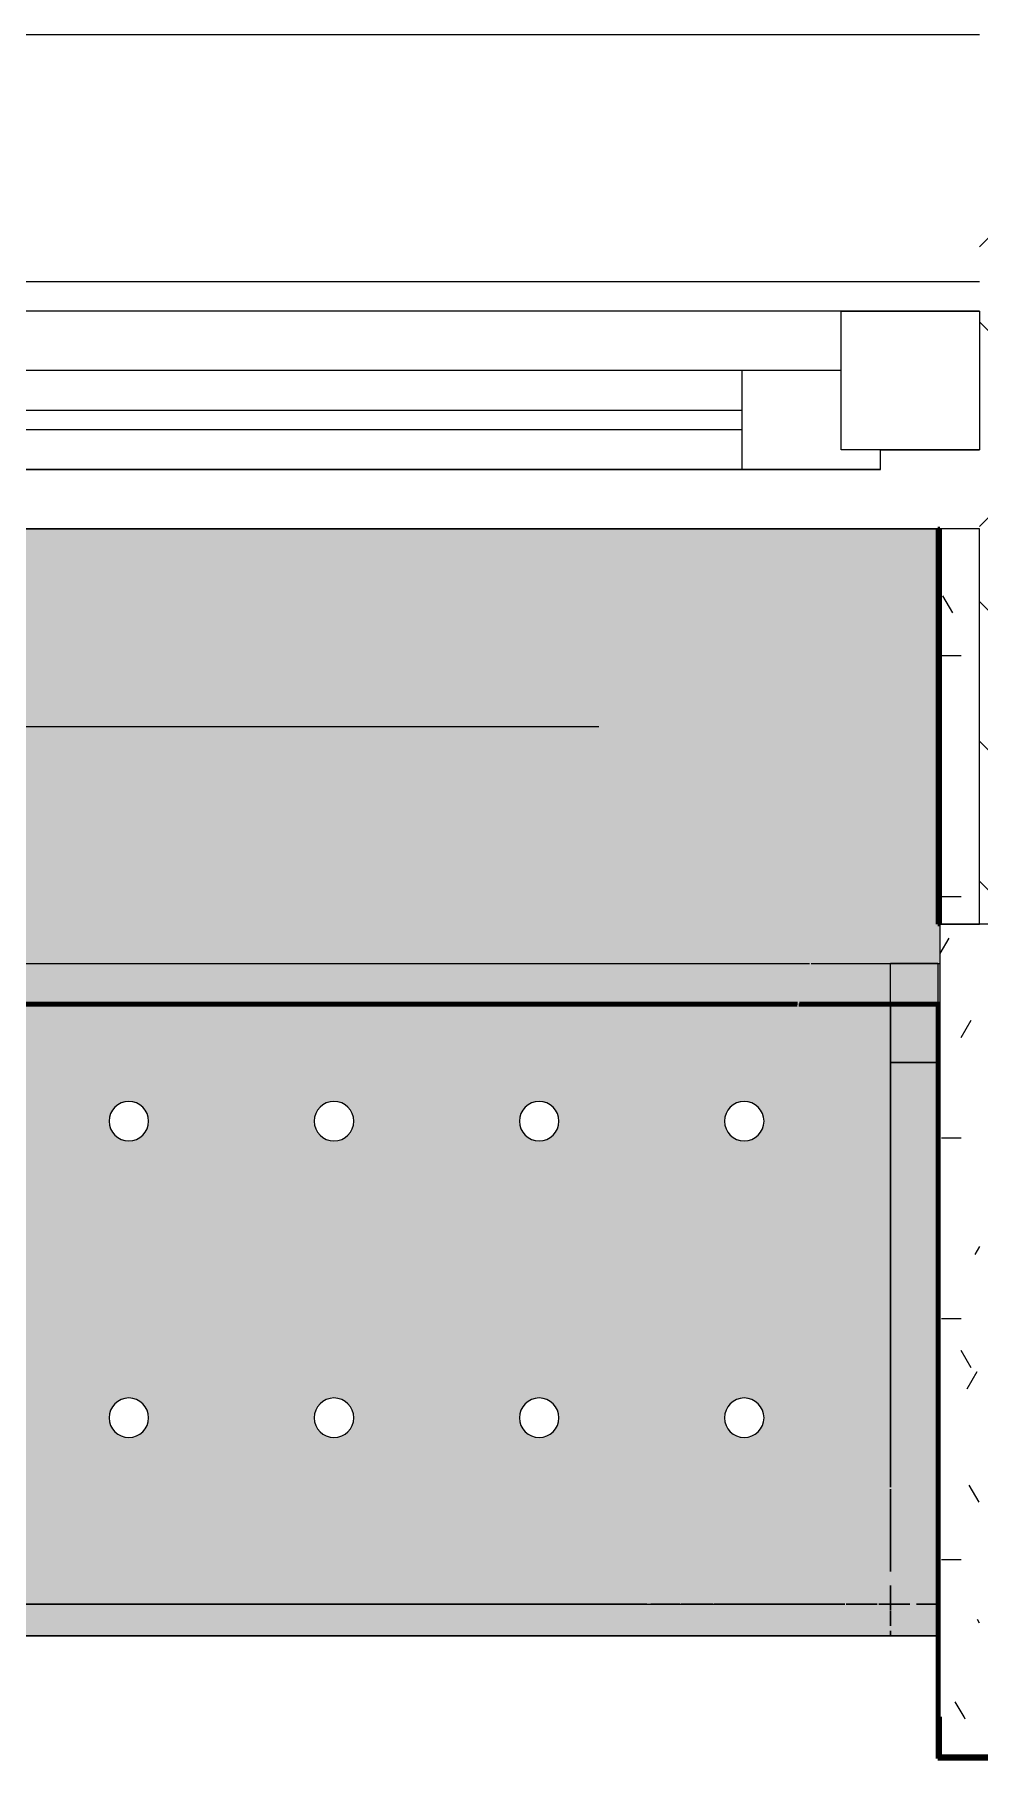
# Model space of a CAD drawing. Header units: millimetres. Extents: x 35144 to 233944, y -8553 to 29000.
# Drawn here: x 50382 to 50860, y 26478 to 27350 of the extents above; entities that cross this region are included whole.
import ezdxf

# ---------------------------------------------------------------- set-up
doc = ezdxf.new("R2010")
doc.units = ezdxf.units.MM
doc.linetypes.add('Осевая', pattern=[3175, 635, -476.25, 1587.5, -476.25])
for name, color, linetype, lineweight in [('A-GLAZ', 7, 'Continuous', 9), ('A-GLAZ-1', 7, 'Continuous', 13), ('A-WALL', 7, 'Continuous', 9), ('I-WALL', 7, 'Continuous', 9), ('Оси-2', 7, 'Осевая', 9)]:
    doc.layers.add(name, color=color, linetype=linetype, lineweight=lineweight)
for name, color, linetype, lineweight, true_color in [('A-WALL-1', 7, 'Continuous', 9, 0xc0c0c0), ('I-WALL-13', 7, 'Continuous', 53, 0xeaa7bf), ('I-WALL-28', 7, 'Continuous', 80, 0xffd2ff), ('I-WALL-6', 7, 'Continuous', 9, 0xc0c0c0), ('I-WALL-7', 7, 'Continuous', 9, 0xcbc7bf), ('I-WALL-8', 7, 'Continuous', 80, 0xff80c0), ('S-WALL-ANLY', 7, 'Continuous', 13, 0x008040), ('Знаки-1', 9, 'Continuous', 9, 0x808080), ('Знаки-2', 7, 'Continuous', 9, 0xc1bbaf), ('Знаки-4', 7, 'Continuous', 9, 0xaba79f), ('Знаки-5', 7, 'Continuous', 9, 0xd5cdbe), ('Знаки-6', 7, 'Continuous', 9, 0xd1cabb), ('Знаки-7', 7, 'Continuous', 9, 0xccc5b7), ('Знаки-8', 7, 'Continuous', 9, 0xd4ccbd)]:
    doc.layers.add(name, color=color, linetype=linetype, lineweight=lineweight, true_color=true_color)
doc.layers.add('Знаки-3', color=7, linetype='Continuous', lineweight=9, transparency=0.5)
pattern_1 = [(45, (0, 0), (-70.71068, 70.71068), []), (135, (0, 0), (-70.71068, -70.71068), [])]
pattern_2 = [(0, (0, 0), (121.92, 30.48), [10.058, -81.382, 10.058, -81.382, -487.68]), (0, (0, 0), (121.92, 30.48), [-182.88, 10.058, -172.822, 10.058, -81.382, -213.36]), (0, (0, 0), (121.92, 30.48), [-457.2, 10.058, -50.902, 10.058, -142.342]), (120, (45.72, 15.24), (-87.356454, 90.345817), [10.058, -81.382, 10.058, -81.382, -487.68]), (120, (45.72, 15.24), (-87.356454, 90.345817), [-182.88, 10.058, -172.822, 10.058, -81.382, -213.36]), (120, (45.72, 15.24), (-87.356454, 90.345817), [-457.2, 10.058, -50.902, 10.058, -142.342]), (240, (60.96, 76.2), (-34.563546, -120.825817), [10.058, -81.382, 10.058, -81.382, -487.68]), (240, (60.96, 76.2), (-34.563546, -120.825817), [-182.88, 10.058, -172.822, 10.058, -81.382, -213.36]), (240, (60.96, 76.2), (-34.563546, -120.825817), [-457.2, 10.058, -50.902, 10.058, -142.342])]

# ---------------------------------------------------------------- blocks, each defined once
blk = doc.blocks.new('120_Окно_СКБ_2Ст - 120_Окно_СКБ_2Ст 2100х2400 _мал створка справа_-19092174-План отделки стен 1 этажа в осях 17-23')
at = {"layer": 'A-GLAZ'}
for p, q in [((1050, -5), (-1050, -5)), ((270, -55), (930, -55)), ((930, -65), (270, -65)), ((1000, -75), (1050, -75))]:
    blk.add_line(p, q, dxfattribs=at)
at = {"layer": 'A-GLAZ-1'}
for p, q in [((980, -75), (980, -5)), ((980, -5), (1050, -5)), ((1050, -5), (1050, -75)), ((980, -35), (220, -35)), ((930, -85), (930, -35)), ((980, -75), (980, -35)), ((1050, -75), (980, -75)), ((1000, -75), (980, -75)), ((1000, -85), (1000, -75)), ((200, -85), (1000, -85)), ((1000, -85), (200, -85))]:
    blk.add_line(p, q, dxfattribs=at)
blk = doc.blocks.new('Зашивка_ торцевая панель - Зашивка_ торцевая панель-V94-План отделки стен 1 этажа в осях 17-23')
at = {"layer": 'Знаки-3'}
blk.add_hatch(color=256, dxfattribs=at).paths.add_polyline_path([(-430, 180), (-430, -160), (-406, -160), (-406, 180)])
at = {"layer": 'Знаки-2'}
for p, q in [((-430, 164), (-430, -110)), ((-406, 154.5), (-406, 164)), ((-406, 105.83), (-406, 147.51)), ((-406, -110), (-406, 104.81)), ((-430, -110), (-430, -139.94)), ((-406, -110), (-430, -110)), ((-430, -110), (-406, -110)), ((-406, -139.94), (-406, -110))]:
    blk.add_line(p, q, dxfattribs=at)
at = {"layer": 'Знаки-4'}
for p, q in [((-430, 180), (-406, 180)), ((-430, 174.3), (-430, 177.5)), ((-406, 180), (-406, 177.48)), ((-406, 174.94), (-406, 171.52)), ((-430, -160), (-430, 174.22)), ((-406, 171.42), (-406, 167.32)), ((-406, 166.99), (-406, 154.5)), ((-406, 147.51), (-406, 105.83)), ((-406, 104.81), (-406, -160)), ((-430, -160), (-406, -160))]:
    blk.add_line(p, q, dxfattribs=at)
at = {"layer": 'Знаки-7'}
for p, q in [((-430, 180), (-406, 180)), ((-430, 177.5), (-430, 174.3)), ((-406, 177.48), (-406, 180)), ((-406, 171.52), (-406, 174.94)), ((-430, 174.22), (-430, 164)), ((-406, 167.32), (-406, 171.42)), ((-406, 164), (-406, 166.99))]:
    blk.add_line(p, q, dxfattribs=at)
blk = doc.blocks.new('Зашивка радиатора_ с перфорацией М5 - Зашивка радиатора_ с перфорацией М14 _пищеблок_-32704472-План отделки стен 1 этажа в осях 17-23')
at = {"layer": 'Знаки-3'}
h = blk.add_hatch(color=256, dxfattribs=at)
h.paths.add_polyline_path([(966.91, -179.94), (1749, -178.78), (1749, 380), (-310, 380), (-310, -179.94), (874.14, -179.94)])
h.paths.add_polyline_path([(1546.25, -79.65), (1541.25, -78.31), (1537.59, -74.65), (1536.25, -69.65), (1537.59, -64.65), (1541.25, -60.98), (1546.25, -59.65), (1551.25, -60.98), (1554.91, -64.65), (1556.25, -69.65), (1554.91, -74.65), (1551.25, -78.31), (1548.84, -79.3)])
h.paths.add_polyline_path([(1442.5, -79.65), (1437.5, -78.31), (1433.84, -74.65), (1432.5, -69.65), (1433.84, -64.65), (1437.5, -60.98), (1442.5, -59.65), (1447.5, -60.98), (1451.16, -64.65), (1452.5, -69.65), (1451.16, -74.65), (1447.5, -78.31), (1445.09, -79.3)])
h.paths.add_polyline_path([(1650, -79.65), (1645, -78.31), (1641.34, -74.65), (1640, -69.65), (1641.34, -64.65), (1645, -60.98), (1650, -59.65), (1655, -60.98), (1658.66, -64.65), (1660, -69.65), (1658.66, -74.65), (1655, -78.31), (1652.59, -79.3)])
h.paths.add_polyline_path([(1131.25, -79.65), (1126.25, -78.31), (1122.59, -74.65), (1121.25, -69.65), (1122.59, -64.65), (1126.25, -60.98), (1131.25, -59.65), (1136.25, -60.98), (1139.91, -64.65), (1141.25, -69.65), (1139.91, -74.65), (1136.25, -78.31), (1133.84, -79.3)])
h.paths.add_polyline_path([(1027.5, -79.65), (1022.5, -78.31), (1018.84, -74.65), (1017.5, -69.65), (1018.84, -64.65), (1022.5, -60.98), (1027.5, -59.65), (1032.5, -60.98), (1036.16, -64.65), (1037.5, -69.65), (1036.16, -74.65), (1032.5, -78.31), (1030.09, -79.3)])
h.paths.add_polyline_path([(923.75, -79.65), (918.75, -78.31), (915.09, -74.65), (913.75, -69.65), (915.09, -64.65), (918.75, -60.98), (923.75, -59.65), (928.75, -60.98), (932.41, -64.65), (933.75, -69.65), (932.41, -74.65), (928.75, -78.31), (926.34, -79.3)])
h.paths.add_polyline_path([(820, -79.65), (815, -78.31), (811.34, -74.65), (810, -69.65), (811.34, -64.65), (815, -60.98), (820, -59.65), (825, -60.98), (828.66, -64.65), (830, -69.65), (828.66, -74.65), (825, -78.31), (822.59, -79.3)])
h.paths.add_polyline_path([(1338.75, -79.65), (1333.75, -78.31), (1330.09, -74.65), (1328.75, -69.65), (1330.09, -64.65), (1333.75, -60.98), (1338.75, -59.65), (1343.75, -60.98), (1347.41, -64.65), (1348.75, -69.65), (1347.41, -74.65), (1343.75, -78.31), (1341.34, -79.3)])
h.paths.add_polyline_path([(1235, -79.65), (1230, -78.31), (1226.34, -74.65), (1225, -69.65), (1226.34, -64.65), (1230, -60.98), (1235, -59.65), (1240, -60.98), (1243.66, -64.65), (1245, -69.65), (1243.66, -74.65), (1240, -78.31), (1237.59, -79.3)])
h.paths.add_polyline_path([(716.25, -79.65), (711.25, -78.31), (707.59, -74.65), (706.25, -69.65), (707.59, -64.65), (711.25, -60.98), (716.25, -59.65), (721.25, -60.98), (724.91, -64.65), (726.25, -69.65), (724.91, -74.65), (721.25, -78.31), (718.84, -79.3)])
h.paths.add_polyline_path([(93.75, -79.65), (88.75, -78.31), (85.09, -74.65), (83.75, -69.65), (85.09, -64.65), (88.75, -60.98), (93.75, -59.65), (98.75, -60.98), (102.41, -64.65), (103.75, -69.65), (102.41, -74.65), (98.75, -78.31), (96.34, -79.3)])
h.paths.add_polyline_path([(301.25, -79.65), (296.25, -78.31), (292.59, -74.65), (291.25, -69.65), (292.59, -64.65), (296.25, -60.98), (301.25, -59.65), (306.25, -60.98), (309.91, -64.65), (311.25, -69.65), (309.91, -74.65), (306.25, -78.31), (303.84, -79.3)])
h.paths.add_polyline_path([(405, -79.65), (400, -78.31), (396.34, -74.65), (395, -69.65), (396.34, -64.65), (400, -60.98), (405, -59.65), (410, -60.98), (413.66, -64.65), (415, -69.65), (413.66, -74.65), (410, -78.31), (407.59, -79.3)])
h.paths.add_polyline_path([(612.5, -79.65), (607.5, -78.31), (603.84, -74.65), (602.5, -69.65), (603.84, -64.65), (607.5, -60.98), (612.5, -59.65), (617.5, -60.98), (621.16, -64.65), (622.5, -69.65), (621.16, -74.65), (617.5, -78.31), (615.09, -79.3)])
h.paths.add_polyline_path([(508.75, -79.65), (503.06, -77.78), (500.09, -74.65), (498.75, -69.65), (500.09, -64.65), (503.75, -60.98), (508.75, -59.65), (513.75, -60.98), (517.41, -64.65), (518.75, -69.65), (517.41, -74.65), (513.75, -78.31), (511.34, -79.3)])
h.paths.add_polyline_path([(197.5, -79.65), (192.5, -78.31), (188.84, -74.65), (187.5, -69.65), (188.84, -64.65), (192.5, -60.98), (197.5, -59.65), (202.5, -60.98), (206.16, -64.65), (207.5, -69.65), (206.16, -74.65), (202.5, -78.31), (200.09, -79.3)])
h.paths.add_polyline_path([(-113.75, -79.65), (-118.75, -78.31), (-122.41, -74.65), (-123.75, -69.65), (-122.41, -64.65), (-118.75, -60.98), (-113.75, -59.65), (-108.75, -60.98), (-105.09, -64.65), (-103.75, -69.65), (-105.09, -74.65), (-108.75, -78.31), (-111.16, -79.3)])
h.paths.add_polyline_path([(-10, -79.65), (-15, -78.31), (-18.66, -74.65), (-20, -69.65), (-18.66, -64.65), (-15, -60.98), (-10, -59.65), (-5, -60.98), (-1.34, -64.65), (0, -69.65), (-1.34, -74.65), (-5, -78.31), (-7.41, -79.3)])
h.paths.add_polyline_path([(-217.5, -79.65), (-222.5, -78.31), (-226.16, -74.65), (-227.5, -69.65), (-226.16, -64.65), (-222.5, -60.98), (-217.5, -59.65), (-212.5, -60.98), (-208.84, -64.65), (-207.5, -69.65), (-208.84, -74.65), (-212.5, -78.31), (-214.91, -79.3)])
h.paths.add_polyline_path([(1442.5, 70.35), (1437.5, 71.69), (1433.84, 75.35), (1432.5, 80.35), (1433.84, 85.35), (1437.5, 89.02), (1442.5, 90.35), (1447.5, 89.02), (1451.16, 85.35), (1452.5, 80.35), (1451.16, 75.35), (1447.5, 71.69), (1445.09, 70.7)])
h.paths.add_polyline_path([(1338.75, 70.35), (1333.75, 71.69), (1330.09, 75.35), (1328.75, 80.35), (1330.09, 85.35), (1333.75, 89.02), (1338.75, 90.35), (1343.75, 89.02), (1347.41, 85.35), (1348.75, 80.35), (1347.41, 75.35), (1343.75, 71.69), (1341.34, 70.7)])
h.paths.add_polyline_path([(1235, 70.35), (1230, 71.69), (1226.34, 75.35), (1225, 80.35), (1226.34, 85.35), (1230, 89.02), (1235, 90.35), (1240, 89.02), (1243.66, 85.35), (1245, 80.35), (1243.66, 75.35), (1240, 71.69), (1237.59, 70.7)])
h.paths.add_polyline_path([(1650, 70.35), (1645, 71.69), (1641.34, 75.35), (1640, 80.35), (1641.34, 85.35), (1645, 89.02), (1650, 90.35), (1655, 89.02), (1658.66, 85.35), (1660, 80.35), (1658.66, 75.35), (1655, 71.69), (1652.59, 70.7)])
h.paths.add_polyline_path([(1546.25, 70.35), (1541.25, 71.69), (1537.59, 75.35), (1536.25, 80.35), (1537.59, 85.35), (1541.25, 89.02), (1546.25, 90.35), (1551.25, 89.02), (1554.91, 85.35), (1556.25, 80.35), (1554.91, 75.35), (1551.25, 71.69), (1548.84, 70.7)])
h.paths.add_polyline_path([(820, 70.35), (815, 71.69), (811.34, 75.35), (810, 80.35), (811.34, 85.35), (815, 89.02), (820, 90.35), (825, 89.02), (828.66, 85.35), (830, 80.35), (828.66, 75.35), (825, 71.69), (822.59, 70.7)])
h.paths.add_polyline_path([(1027.5, 70.35), (1022.5, 71.69), (1018.84, 75.35), (1017.5, 80.35), (1018.84, 85.35), (1022.5, 89.02), (1027.5, 90.35), (1032.5, 89.02), (1036.16, 85.35), (1037.5, 80.35), (1036.16, 75.35), (1032.5, 71.69), (1030.09, 70.7)])
h.paths.add_polyline_path([(923.75, 70.35), (918.75, 71.69), (915.09, 75.35), (913.75, 80.35), (915.09, 85.35), (918.75, 89.02), (923.75, 90.35), (928.75, 89.02), (932.41, 85.35), (933.75, 80.35), (932.41, 75.35), (928.75, 71.69), (926.34, 70.7)])
h.paths.add_polyline_path([(1131.25, 70.35), (1126.25, 71.69), (1122.59, 75.35), (1121.25, 80.35), (1122.59, 85.35), (1126.25, 89.02), (1131.25, 90.35), (1136.25, 89.02), (1139.91, 85.35), (1141.25, 80.35), (1139.91, 75.35), (1136.25, 71.69), (1133.84, 70.7)])
h.paths.add_polyline_path([(612.5, 70.35), (607.5, 71.69), (603.84, 75.35), (602.5, 80.35), (603.84, 85.35), (607.5, 89.02), (612.5, 90.35), (617.5, 89.02), (621.16, 85.35), (622.5, 80.35), (621.16, 75.35), (617.5, 71.69), (615.09, 70.7)])
h.paths.add_polyline_path([(716.25, 70.35), (711.25, 71.69), (707.59, 75.35), (706.25, 80.35), (707.59, 85.35), (711.25, 89.02), (716.25, 90.35), (721.25, 89.02), (724.91, 85.35), (726.25, 80.35), (724.91, 75.35), (721.25, 71.69), (718.84, 70.7)])
h.paths.add_polyline_path([(197.5, 70.35), (192.5, 71.69), (188.84, 75.35), (187.5, 80.35), (188.84, 85.35), (192.5, 89.02), (197.5, 90.35), (202.5, 89.02), (206.16, 85.35), (207.5, 80.35), (206.16, 75.35), (202.5, 71.69), (200.09, 70.7)])
h.paths.add_polyline_path([(508.75, 70.35), (503.06, 72.22), (500.09, 75.35), (498.75, 80.35), (500.09, 85.35), (503.75, 89.02), (508.75, 90.35), (513.75, 89.02), (517.41, 85.35), (518.75, 80.35), (517.41, 75.35), (513.75, 71.69), (511.34, 70.7)])
h.paths.add_polyline_path([(405, 70.35), (400, 71.69), (396.34, 75.35), (395, 80.35), (396.34, 85.35), (400, 89.02), (405, 90.35), (410, 89.02), (413.66, 85.35), (415, 80.35), (413.66, 75.35), (410, 71.69), (407.59, 70.7)])
h.paths.add_polyline_path([(301.25, 70.35), (296.25, 71.69), (292.59, 75.35), (291.25, 80.35), (292.59, 85.35), (296.25, 89.02), (301.25, 90.35), (306.25, 89.02), (309.91, 85.35), (311.25, 80.35), (309.91, 75.35), (306.25, 71.69), (303.84, 70.7)])
h.paths.add_polyline_path([(93.75, 70.35), (88.75, 71.69), (85.09, 75.35), (83.75, 80.35), (85.09, 85.35), (88.75, 89.02), (93.75, 90.35), (98.75, 89.02), (102.41, 85.35), (103.75, 80.35), (102.41, 75.35), (98.75, 71.69), (96.34, 70.7)])
h.paths.add_polyline_path([(-10, 70.35), (-15, 71.69), (-18.66, 75.35), (-20, 80.35), (-18.66, 85.35), (-15, 89.02), (-10, 90.35), (-5, 89.02), (-1.34, 85.35), (0, 80.35), (-1.34, 75.35), (-5, 71.69), (-7.41, 70.7)])
h.paths.add_polyline_path([(-217.5, 70.35), (-222.5, 71.69), (-226.16, 75.35), (-227.5, 80.35), (-226.16, 85.35), (-222.5, 89.02), (-217.5, 90.35), (-212.5, 89.02), (-208.84, 85.35), (-207.5, 80.35), (-208.84, 75.35), (-212.5, 71.69), (-214.91, 70.7)])
h.paths.add_polyline_path([(-113.75, 70.35), (-118.75, 71.69), (-122.41, 75.35), (-123.75, 80.35), (-122.41, 85.35), (-118.75, 89.02), (-113.75, 90.35), (-108.75, 89.02), (-105.09, 85.35), (-103.75, 80.35), (-105.09, 75.35), (-108.75, 71.69), (-111.16, 70.7)])
for points in [[(1748, -179.94), (1749, -178.78), (1748, -163.94), (-310, -163.94), (-310, -179.94), (1724, -179.94)], [(1339.32, -179.94), (1340, -179.94), (1339.32, -163.94), (1300, -163.94), (1300.68, -179.94), (1338.75, -179.94)], [(1340, -179.94), (1339.32, -163.94), (1300, -163.94), (1300.68, -179.94), (1339.32, -179.94)], [(1310, -179.94), (1330, -179.94), (1329.66, -163.94), (1310, -163.94)], [(1310, -179.94), (1330, -179.94), (1329.66, -163.94), (1310, -163.94)], [(1440, -179.94), (1439.32, -163.94), (1400, -163.94), (1400.68, -179.94), (1439.32, -179.94)], [(1440, -179.94), (1439.32, -163.94), (1400, -163.94), (1400.68, -179.94), (1439.32, -179.94)], [(1420, -179.94), (1430, -179.94), (1429.66, -163.94), (1410, -163.94), (1410.34, -179.94), (1417.41, -179.94)], [(1410, -179.94), (1430, -179.94), (1429.66, -163.94), (1410, -163.94)], [(1540, -179.94), (1539.32, -163.94), (1500, -163.94), (1500.68, -179.94), (1539.32, -179.94)], [(1540, -179.94), (1539.32, -163.94), (1500, -163.94), (1500.68, -179.94), (1539.32, -179.94)], [(1510.34, -179.94), (1530, -179.94), (1529.66, -163.94), (1510, -163.94), (1510, -179.94)], [(1529.66, -179.94), (1530, -179.94), (1529.66, -163.94), (1510, -163.94), (1510.34, -179.94), (1528.66, -179.94)], [(1639.32, -179.94), (1640, -179.94), (1639.32, -163.94), (1600, -163.94), (1600.68, -179.94), (1637.32, -179.94)], [(1639.32, -179.94), (1640, -179.94), (1639.32, -163.94), (1600, -163.94), (1600.68, -179.94), (1637.32, -179.94)], [(1629.66, -179.94), (1630, -179.94), (1629.66, -163.94), (1610, -164.84), (1610.34, -179.94), (1628.66, -179.94)], [(1629.66, -179.94), (1630, -179.94), (1629.66, -163.94), (1610, -164.84), (1610.34, -179.94), (1628.66, -179.94)]]:
    blk.add_hatch(color=256, dxfattribs=at).paths.add_polyline_path(points)
at = {"layer": 'Знаки-1'}
for p, q in [((1749, 380), (-310, 380)), ((-310, -179.94), (1749, -179.94))]:
    blk.add_line(p, q, dxfattribs=at)
for centre, start, end in [((1338.75, 80.35), 0, 180), ((1442.5, 80.35), 0, 180), ((1546.25, 80.35), 0, 180), ((1650, 80.35), 0, 180), ((1338.75, 80.35), 180, 0), ((1442.5, 80.35), 180, 360), ((1546.25, 80.35), 180, 0), ((1650, 80.35), 180, 360), ((1338.75, -69.65), 0, 180), ((1442.5, -69.65), 0, 180), ((1546.25, -69.65), 0, 180), ((1650, -69.65), 0, 180), ((1338.75, -69.65), 180, 0), ((1442.5, -69.65), 180, 0), ((1546.25, -69.65), 180, 0), ((1650, -69.65), 180, 0)]:
    blk.add_arc(centre, 10, start, end, dxfattribs=at)
at = {"layer": 'Знаки-2'}
for p, q in [((1300, -163.94), (1240, -163.94)), ((1300, -163.94), (1310, -163.94)), ((1310, -163.94), (1300, -163.94)), ((1310, -163.94), (1330, -163.94)), ((1330, -163.94), (1310, -163.94)), ((1330, -163.94), (1340, -163.94)), ((1340, -163.94), (1330, -163.94)), ((1400, -163.94), (1340, -163.94)), ((1400, -163.94), (1437.32, -163.94)), ((1440, -163.94), (1400, -163.94)), ((1437.32, -163.94), (1440, -163.94)), ((1500, -163.94), (1440, -163.94)), ((1500, -163.94), (1540, -163.94)), ((1540, -163.94), (1500, -163.94)), ((1600, -163.94), (1540, -163.94)), ((1600, -163.94), (1600.68, -163.94)), ((1600.68, -163.94), (1600, -163.94)), ((1602.68, -163.94), (1610, -163.94)), ((1610, -163.94), (1602.68, -163.94)), ((1610, -163.94), (1617.41, -163.94)), ((1617.41, -163.94), (1610, -163.94)), ((1618.17, -163.94), (1630, -163.94)), ((1625, -163.94), (1618.17, -163.94)), ((1629.66, -163.94), (1625, -163.94)), ((1630, -163.94), (1629.66, -163.94)), ((1630, -163.94), (1634.14, -163.94)), ((1634.14, -163.94), (1630, -163.94)), ((1634.82, -163.94), (1640, -163.94)), ((1640, -163.94), (1634.82, -163.94)), ((1700.94, -163.94), (1640, -163.94)), ((1717.19, -163.94), (1701.52, -163.94)), ((1724, -163.94), (1718.02, -163.94)), ((1724, -163.94), (1733.69, -163.94)), ((1737.19, -163.94), (1744.39, -163.94)), ((1744.47, -163.94), (1748, -163.94)), ((1240, -179.94), (1300, -179.94)), ((1300, -179.94), (1310, -179.94)), ((1310, -179.94), (1300, -179.94)), ((1310, -179.94), (1330, -179.94)), ((1330, -179.94), (1310, -179.94)), ((1330, -179.94), (1340, -179.94)), ((1340, -179.94), (1330, -179.94)), ((1340, -179.94), (1400, -179.94)), ((1400, -179.94), (1440, -179.94)), ((1440, -179.94), (1400, -179.94)), ((1440, -179.94), (1500, -179.94)), ((1500, -179.94), (1540, -179.94)), ((1540, -179.94), (1500, -179.94)), ((1540, -179.94), (1600, -179.94)), ((1600, -179.94), (1610, -179.94)), ((1610, -179.94), (1600, -179.94)), ((1610, -179.94), (1630, -179.94)), ((1630, -179.94), (1610, -179.94)), ((1630, -179.94), (1640, -179.94)), ((1640, -179.94), (1630, -179.94)), ((1640, -179.94), (1724, -179.94)), ((1748, -179.94), (1724, -179.94))]:
    blk.add_line(p, q, dxfattribs=at)
at = {"layer": 'Знаки-4'}
for p, q in [((-310, 380), (1749, 380)), ((-146.28, -163.94), (1700.94, -163.94)), ((1701.52, -163.94), (1717.19, -163.94)), ((1718.02, -163.94), (1724, -163.94)), ((1749, -179.94), (-310, -179.94)), ((1724, -179.94), (-286, -179.94))]:
    blk.add_line(p, q, dxfattribs=at)
for centre, start, end in [((1338.75, 80.35), 0, 180), ((1442.5, 80.35), 0, 180), ((1546.25, 80.35), 0, 180), ((1650, 80.35), 0, 180), ((1338.75, 80.35), 180, 360), ((1442.5, 80.35), 180, 360), ((1546.25, 80.35), 180, 360), ((1650, 80.35), 180, 360), ((1338.75, -69.65), 0, 180), ((1442.5, -69.65), 0, 180), ((1546.25, -69.65), 0, 180), ((1650, -69.65), 0, 180), ((1338.75, -69.65), 180, 360), ((1442.5, -69.65), 180, 360), ((1546.25, -69.65), 180, 360), ((1650, -69.65), 180, 360)]:
    blk.add_arc(centre, 10, start, end, dxfattribs=at)
at = {"layer": 'Знаки-5'}
for p, q in [((1314.82, -163.94), (1311.34, -163.94)), ((1325, -163.94), (1315, -163.94)), ((1328.66, -163.94), (1325.18, -163.94)), ((1414.82, -163.94), (1411.34, -163.94)), ((1425, -163.94), (1415, -163.94)), ((1428.66, -163.94), (1425.18, -163.94)), ((1514.82, -163.94), (1511.34, -163.94)), ((1522.59, -163.94), (1515, -163.94)), ((1525, -163.94), (1523.53, -163.94)), ((1528.66, -163.94), (1525.18, -163.94)), ((1614.82, -163.94), (1611.34, -163.94)), ((1616.3, -163.94), (1615, -163.94)), ((1625, -163.94), (1618.18, -163.94)), ((1628.66, -163.94), (1625.18, -163.94)), ((1311.34, -179.94), (1314.82, -179.94)), ((1315, -179.94), (1325, -179.94)), ((1325.18, -179.94), (1328.66, -179.94)), ((1411.34, -179.94), (1414.82, -179.94)), ((1415, -179.94), (1425, -179.94)), ((1425.18, -179.94), (1428.66, -179.94)), ((1511.34, -179.94), (1514.82, -179.94)), ((1515, -179.94), (1522.59, -179.94)), ((1523.53, -179.94), (1525, -179.94)), ((1525.18, -179.94), (1528.66, -179.94)), ((1611.34, -179.94), (1614.82, -179.94)), ((1615, -179.94), (1616.3, -179.94)), ((1617.41, -179.94), (1625, -179.94)), ((1625.18, -179.94), (1628.66, -179.94))]:
    blk.add_line(p, q, dxfattribs=at)
at = {"layer": 'Знаки-6'}
for p, q in [((1310, -163.94), (1300.68, -163.94)), ((1310, -163.94), (1314.81, -163.94)), ((1310.34, -163.94), (1310, -163.94)), ((1314.81, -163.94), (1310.34, -163.94)), ((1315, -163.94), (1322.59, -163.94)), ((1317.41, -163.94), (1315, -163.94)), ((1325, -163.94), (1317.41, -163.94)), ((1322.59, -163.94), (1325, -163.94)), ((1325.19, -163.94), (1330, -163.94)), ((1327.07, -163.94), (1325.19, -163.94)), ((1330, -163.94), (1327.07, -163.94)), ((1337.32, -163.94), (1330, -163.94)), ((1339.32, -163.94), (1337.99, -163.94)), ((1410, -163.94), (1400.68, -163.94)), ((1410, -163.94), (1414.81, -163.94)), ((1411.34, -163.94), (1410, -163.94)), ((1414.81, -163.94), (1411.34, -163.94)), ((1415, -163.94), (1425, -163.94)), ((1425, -163.94), (1415, -163.94)), ((1425.19, -163.94), (1430, -163.94)), ((1430, -163.94), (1425.19, -163.94)), ((1439.32, -163.94), (1430.76, -163.94)), ((1510, -163.94), (1500.68, -163.94)), ((1511.28, -163.94), (1514.82, -163.94)), ((1514.82, -163.94), (1511.28, -163.94)), ((1515, -163.94), (1520, -163.94)), ((1522.61, -163.94), (1515, -163.94)), ((1520, -163.94), (1522.61, -163.94)), ((1523.55, -163.94), (1525, -163.94)), ((1525, -163.94), (1523.55, -163.94)), ((1525.18, -163.94), (1528.72, -163.94)), ((1528.72, -163.94), (1525.18, -163.94)), ((1539.32, -163.94), (1530, -163.94)), ((1610, -163.94), (1602.68, -163.94)), ((1610, -163.94), (1614.81, -163.94)), ((1611.34, -163.94), (1610, -163.94)), ((1614.81, -163.94), (1611.34, -163.94)), ((1615, -163.94), (1617.41, -163.94)), ((1617.41, -163.94), (1615, -163.94)), ((1618.17, -163.94), (1622.59, -163.94)), ((1625, -163.94), (1618.17, -163.94)), ((1622.59, -163.94), (1625, -163.94)), ((1625.19, -163.94), (1628.66, -163.94)), ((1629.66, -163.94), (1625.19, -163.94)), ((1628.66, -163.94), (1630, -163.94)), ((1630, -163.94), (1629.66, -163.94)), ((1634.14, -163.94), (1630, -163.94)), ((1639.32, -163.94), (1634.73, -163.94)), ((1300.68, -179.94), (1310, -179.94)), ((1310, -179.94), (1314.81, -179.94)), ((1314.81, -179.94), (1310, -179.94)), ((1315, -179.94), (1325, -179.94)), ((1325, -179.94), (1315, -179.94)), ((1325.19, -179.94), (1330, -179.94)), ((1330, -179.94), (1325.19, -179.94)), ((1330, -179.94), (1337.32, -179.94)), ((1337.99, -179.94), (1339.32, -179.94)), ((1400.68, -179.94), (1410, -179.94)), ((1410, -179.94), (1414.81, -179.94)), ((1414.81, -179.94), (1410, -179.94)), ((1415, -179.94), (1425, -179.94)), ((1425, -179.94), (1415, -179.94)), ((1425.19, -179.94), (1427.07, -179.94)), ((1430, -179.94), (1425.19, -179.94)), ((1427.07, -179.94), (1429.66, -179.94)), ((1429.66, -179.94), (1430, -179.94)), ((1430.76, -179.94), (1439.32, -179.94)), ((1500.68, -179.94), (1510, -179.94)), ((1511.28, -179.94), (1514.82, -179.94)), ((1514.82, -179.94), (1511.28, -179.94)), ((1515, -179.94), (1522.61, -179.94)), ((1522.61, -179.94), (1515, -179.94)), ((1523.55, -179.94), (1525, -179.94)), ((1525, -179.94), (1523.55, -179.94)), ((1525.18, -179.94), (1528.72, -179.94)), ((1528.72, -179.94), (1525.18, -179.94)), ((1530, -179.94), (1539.32, -179.94)), ((1600.68, -179.94), (1610, -179.94)), ((1610, -179.94), (1614.81, -179.94)), ((1614.81, -179.94), (1610, -179.94)), ((1615, -179.94), (1617.41, -179.94)), ((1622.59, -179.94), (1615, -179.94)), ((1617.41, -179.94), (1625, -179.94)), ((1625, -179.94), (1622.59, -179.94)), ((1625.19, -179.94), (1630, -179.94)), ((1630, -179.94), (1625.19, -179.94)), ((1630, -179.94), (1639.32, -179.94))]:
    blk.add_line(p, q, dxfattribs=at)
at = {"layer": 'Знаки-7'}
for p, q in [((1300, -163.94), (1310, -163.94)), ((1300.68, -163.94), (1300, -163.94)), ((1310, -163.94), (1300.68, -163.94)), ((1311.28, -163.94), (1314.82, -163.94)), ((1314.82, -163.94), (1311.28, -163.94)), ((1315, -163.94), (1325, -163.94)), ((1325, -163.94), (1315, -163.94)), ((1325.18, -163.94), (1328.72, -163.94)), ((1328.72, -163.94), (1325.18, -163.94)), ((1330, -163.94), (1340, -163.94)), ((1340, -163.94), (1330, -163.94)), ((1400, -163.94), (1402.68, -163.94)), ((1410, -163.94), (1400, -163.94)), ((1402.68, -163.94), (1410, -163.94)), ((1410, -163.94), (1414.81, -163.94)), ((1411.34, -163.94), (1410, -163.94)), ((1414.81, -163.94), (1411.34, -163.94)), ((1415, -163.94), (1425, -163.94)), ((1420, -163.94), (1415, -163.94)), ((1425, -163.94), (1420, -163.94)), ((1425.19, -163.94), (1430, -163.94)), ((1428.66, -163.94), (1425.19, -163.94)), ((1430, -163.94), (1428.66, -163.94)), ((1430, -163.94), (1437.32, -163.94)), ((1437.32, -163.94), (1430, -163.94)), ((1437.32, -163.94), (1440, -163.94)), ((1440, -163.94), (1437.32, -163.94)), ((1500, -163.94), (1502.68, -163.94)), ((1500.68, -163.94), (1500, -163.94)), ((1510, -163.94), (1500.68, -163.94)), ((1502.68, -163.94), (1510, -163.94)), ((1510, -163.94), (1514.81, -163.94)), ((1511.34, -163.94), (1510, -163.94)), ((1514.81, -163.94), (1511.34, -163.94)), ((1515, -163.94), (1525, -163.94)), ((1520, -163.94), (1515, -163.94)), ((1525, -163.94), (1520, -163.94)), ((1525.19, -163.94), (1530, -163.94)), ((1530, -163.94), (1525.19, -163.94)), ((1530, -163.94), (1534.14, -163.94)), ((1534.14, -163.94), (1530, -163.94)), ((1534.14, -163.94), (1540, -163.94)), ((1540, -163.94), (1534.14, -163.94)), ((1600, -163.94), (1600.68, -163.94)), ((1600.68, -163.94), (1600, -163.94)), ((1602.68, -163.94), (1605.86, -163.94)), ((1610, -163.94), (1602.68, -163.94)), ((1605.86, -163.94), (1610, -163.94)), ((1611.28, -163.94), (1614.82, -163.94)), ((1614.82, -163.94), (1611.28, -163.94)), ((1615, -163.94), (1616.28, -163.94)), ((1616.28, -163.94), (1615, -163.94)), ((1618.16, -163.94), (1625, -163.94)), ((1625, -163.94), (1618.16, -163.94)), ((1625.18, -163.94), (1628.72, -163.94)), ((1628.72, -163.94), (1625.18, -163.94)), ((1630, -163.94), (1634.14, -163.94)), ((1634.14, -163.94), (1630, -163.94)), ((1634.82, -163.94), (1637.32, -163.94)), ((1639.32, -163.94), (1634.82, -163.94)), ((1637.32, -163.94), (1640, -163.94)), ((1640, -163.94), (1639.32, -163.94)), ((1733.69, -163.94), (1724, -163.94)), ((1744.39, -163.94), (1737.19, -163.94)), ((1748, -163.94), (1744.47, -163.94)), ((1300, -179.94), (1310, -179.94)), ((1310, -179.94), (1300, -179.94)), ((1311.28, -179.94), (1314.82, -179.94)), ((1314.82, -179.94), (1311.28, -179.94)), ((1315, -179.94), (1325, -179.94)), ((1325, -179.94), (1315, -179.94)), ((1325.18, -179.94), (1328.72, -179.94)), ((1328.72, -179.94), (1325.18, -179.94)), ((1330, -179.94), (1340, -179.94)), ((1340, -179.94), (1330, -179.94)), ((1400, -179.94), (1410, -179.94)), ((1410, -179.94), (1400, -179.94)), ((1410, -179.94), (1410.34, -179.94)), ((1414.81, -179.94), (1410, -179.94)), ((1410.34, -179.94), (1414.81, -179.94)), ((1415, -179.94), (1425, -179.94)), ((1425, -179.94), (1415, -179.94)), ((1425.19, -179.94), (1430, -179.94)), ((1430, -179.94), (1425.19, -179.94)), ((1430, -179.94), (1434.14, -179.94)), ((1440, -179.94), (1430, -179.94)), ((1434.14, -179.94), (1437.32, -179.94)), ((1437.32, -179.94), (1440, -179.94)), ((1500, -179.94), (1500.68, -179.94)), ((1510, -179.94), (1500, -179.94)), ((1500.68, -179.94), (1502.68, -179.94)), ((1502.68, -179.94), (1505.86, -179.94)), ((1505.86, -179.94), (1510, -179.94)), ((1510, -179.94), (1514.81, -179.94)), ((1514.81, -179.94), (1510, -179.94)), ((1515, -179.94), (1525, -179.94)), ((1517.41, -179.94), (1515, -179.94)), ((1525, -179.94), (1517.41, -179.94)), ((1525.19, -179.94), (1530, -179.94)), ((1528.66, -179.94), (1525.19, -179.94)), ((1530, -179.94), (1528.66, -179.94)), ((1530, -179.94), (1540, -179.94)), ((1539.32, -179.94), (1530, -179.94)), ((1540, -179.94), (1539.32, -179.94)), ((1600, -179.94), (1610, -179.94)), ((1610, -179.94), (1600, -179.94)), ((1611.28, -179.94), (1614.82, -179.94)), ((1614.82, -179.94), (1611.28, -179.94)), ((1615, -179.94), (1616.28, -179.94)), ((1616.28, -179.94), (1615, -179.94)), ((1617.39, -179.94), (1625, -179.94)), ((1625, -179.94), (1617.39, -179.94)), ((1625.18, -179.94), (1628.72, -179.94)), ((1628.72, -179.94), (1625.18, -179.94)), ((1630, -179.94), (1640, -179.94)), ((1640, -179.94), (1630, -179.94)), ((1724, -179.94), (1748, -179.94))]:
    blk.add_line(p, q, dxfattribs=at)
at = {"layer": 'Знаки-8'}
for p, q in [((1311.28, -163.94), (1314.82, -163.94)), ((1314.82, -163.94), (1311.28, -163.94)), ((1315, -163.94), (1325, -163.94)), ((1320, -163.94), (1315, -163.94)), ((1325, -163.94), (1320, -163.94)), ((1325.18, -163.94), (1328.72, -163.94)), ((1328.72, -163.94), (1325.18, -163.94)), ((1411.28, -163.94), (1414.82, -163.94)), ((1414.82, -163.94), (1411.28, -163.94)), ((1415, -163.94), (1425, -163.94)), ((1425, -163.94), (1415, -163.94)), ((1425.18, -163.94), (1428.72, -163.94)), ((1428.72, -163.94), (1425.18, -163.94)), ((1510, -163.94), (1514.81, -163.94)), ((1514.81, -163.94), (1510, -163.94)), ((1515, -163.94), (1525, -163.94)), ((1525, -163.94), (1515, -163.94)), ((1525.19, -163.94), (1530, -163.94)), ((1530, -163.94), (1525.19, -163.94)), ((1611.28, -163.94), (1614.82, -163.94)), ((1614.82, -163.94), (1611.28, -163.94)), ((1615, -163.94), (1616.28, -163.94)), ((1616.28, -163.94), (1615, -163.94)), ((1618.16, -163.94), (1625, -163.94)), ((1625, -163.94), (1618.16, -163.94)), ((1625.18, -163.94), (1628.72, -163.94)), ((1628.72, -163.94), (1625.18, -163.94)), ((1311.28, -179.94), (1314.82, -179.94)), ((1314.82, -179.94), (1311.28, -179.94)), ((1315, -179.94), (1325, -179.94)), ((1325, -179.94), (1315, -179.94)), ((1325.18, -179.94), (1328.72, -179.94)), ((1328.72, -179.94), (1325.18, -179.94)), ((1411.28, -179.94), (1414.82, -179.94)), ((1414.82, -179.94), (1411.28, -179.94)), ((1415, -179.94), (1425, -179.94)), ((1425, -179.94), (1415, -179.94)), ((1425.18, -179.94), (1428.72, -179.94)), ((1428.72, -179.94), (1425.18, -179.94)), ((1510, -179.94), (1514.81, -179.94)), ((1514.81, -179.94), (1510, -179.94)), ((1515, -179.94), (1525, -179.94)), ((1525, -179.94), (1515, -179.94)), ((1525.19, -179.94), (1530, -179.94)), ((1530, -179.94), (1525.19, -179.94)), ((1611.28, -179.94), (1614.82, -179.94)), ((1614.82, -179.94), (1611.28, -179.94)), ((1615, -179.94), (1616.28, -179.94)), ((1616.28, -179.94), (1615, -179.94)), ((1617.39, -179.94), (1625, -179.94)), ((1625, -179.94), (1617.39, -179.94)), ((1625.18, -179.94), (1628.72, -179.94)), ((1628.72, -179.94), (1625.18, -179.94))]:
    blk.add_line(p, q, dxfattribs=at)

msp = doc.modelspace()

# ---------------------------------------------------------------- hatches: boundary and pattern name
at = {"layer": 'A-WALL'}
h = msp.add_hatch(dxfattribs=at)
h.set_pattern_fill('FP_17', color=256, style=0, pattern_type=2)
h.set_pattern_definition(pattern_1)
h.paths.add_polyline_path([(84970, 27200), (84970, 27250), (80350, 27250), (80350, 27200), (84290.11, 27200)])
h.paths.add_polyline_path([(68210, 27200), (70810, 27200), (70810, 27250), (68210, 27250)])
h.paths.add_polyline_path([(74250, 27200), (74250, 27250), (72910, 27250), (72910, 27200), (73899.85, 27200)])
h.paths.add_polyline_path([(76350, 27200), (77250, 27200), (77250, 27250), (76350, 27250)])
h.paths.add_polyline_path([(60005, 27200), (61060, 27200), (61060, 27250), (60005, 27250)])
h.paths.add_polyline_path([(57201.22, 27200), (57705, 27200), (57705, 27250), (56860, 27250), (56860, 27200)])
h.paths.add_polyline_path([(50860, 27200), (51760, 27200), (51760, 27250), (50860, 27250)])
h.paths.add_polyline_path([(66160, 27200), (67110, 27200), (67110, 27250), (66160, 27250)])
h.paths.add_polyline_path([(54603.65, 27200), (54760, 27200), (54760, 27250), (53860, 27250), (53860, 27200), (53861.49, 27200)])
h.paths.add_polyline_path([(48760, 27200), (48760, 27250), (47660, 27250), (47660, 27200), (48666.36, 27200)])
h.paths.add_polyline_path([(42160, 27200), (44560, 27200), (44560, 27250), (42160, 27250)])
h = msp.add_hatch(dxfattribs=at)
h.set_pattern_fill('FP_17', color=256, style=0, pattern_type=2)
h.set_pattern_definition(pattern_1)
h.paths.add_polyline_path([(84970, 27100), (84970, 27200), (80350, 27200), (80350, 27100), (84290.11, 27100)])
h.paths.add_polyline_path([(77250, 27100), (77250, 27200), (76350, 27200), (76350, 27100), (76868.5, 27100)])
h.paths.add_polyline_path([(67078, 27100), (67110, 27100), (67110, 27102), (67078, 27102), (67078, 27110), (67110, 27110), (67110, 27200), (66160, 27200), (66160, 27100), (67060, 27100)])
h.paths.add_polyline_path([(68210, 27100), (70810, 27100), (70810, 27200), (68210, 27200), (68210, 27110), (68242, 27110), (68242, 27102), (68210, 27102)])
h.paths.add_polyline_path([(74040, 27100), (74250, 27100), (74250, 27200), (72910, 27200), (72910, 27100), (73899.85, 27100)])
h.paths.add_polyline_path([(60005, 27100), (61060, 27100), (61060, 27200), (60005, 27200)])
h.paths.add_polyline_path([(54160, 27100), (54760, 27100), (54760, 27200), (53860, 27200), (53860, 27100), (53861.49, 27100)])
h.paths.add_polyline_path([(48160, 27100), (48760, 27100), (48760, 27200), (47660, 27200), (47660, 27100), (47924.2, 27100)])
h.paths.add_polyline_path([(56860, 27100), (57705, 27100), (57705, 27200), (56860, 27200)])
h.paths.add_polyline_path([(50860, 27100), (51760, 27100), (51760, 27200), (50860, 27200)])
h.paths.add_polyline_path([(44560, 27100), (44560, 27200), (42160, 27200), (42160, 27100), (44213.39, 27100)])
h = msp.add_hatch(dxfattribs=at)
h.set_pattern_fill('FP_22', color=256, style=0, pattern_type=2)
h.set_pattern_definition([(135, (0, 0), (-35.35534, -35.35534), [])])
h.paths.add_polyline_path([(73540, 26900), (73540, 27100), (72910, 27100), (72910, 26900)])
h.paths.add_polyline_path([(74040, 26900), (74250, 26900), (74250, 27100), (74040, 27100)])
h.paths.add_polyline_path([(80650, 26900), (80650, 27100), (80350, 27100), (80350, 26900), (80579.3, 26900)])
h.paths.add_polyline_path([(76750, 26900), (76750, 27100), (76350, 27100), (76350, 26900)])
h.paths.add_polyline_path([(67060, 26900), (67060, 27100), (66760, 27100), (66760, 26900), (66849.32, 26900)])
h.paths.add_polyline_path([(68704.72, 26900), (70310, 26900), (70310, 27100), (68206, 27100), (68206, 26900), (68410, 26900)])
h.paths.add_polyline_path([(56860, 26900), (57705, 26900), (57705, 27100), (56860, 27100)])
h.paths.add_polyline_path([(54160, 26900), (54160, 27100), (53860, 27100), (53860, 26900), (53861.49, 26900)])
h.paths.add_polyline_path([(60760, 26900), (61060, 26900), (61060, 27100), (60760, 27100)])
h.paths.add_polyline_path([(60160, 26900), (60160, 27100), (60005, 27100), (60005, 26900)])
h.paths.add_polyline_path([(51760, 26900), (51760, 27100), (50860, 27100), (50860, 26900), (51635, 26900)])
h.paths.add_polyline_path([(47924.2, 26900), (48160, 26900), (48160, 27100), (47660, 27100), (47660, 26900), (47738.66, 26900)])
h.paths.add_polyline_path([(44560, 26900), (44560, 27100), (42760, 27100), (42760, 26900), (44213.39, 26900)])
at = {"layer": 'I-WALL'}
h = msp.add_hatch(dxfattribs=at)
h.set_pattern_fill('FP_80', color=256, style=0, pattern_type=2)
h.set_pattern_definition(pattern_2)
h.paths.add_polyline_path([(50840, 26900), (50860, 26900), (50860, 27100), (50840, 27100), (50840, 26940.57)])
h = msp.add_hatch(dxfattribs=at)
h.set_pattern_fill('FP_80', color=256, style=0, pattern_type=2)
h.set_pattern_definition(pattern_2)
h.paths.add_polyline_path([(50860, 26499), (50860, 26900), (50840, 26900), (50840, 26499)])
h = msp.add_hatch(dxfattribs=at)
h.set_pattern_fill('FP_80', color=256, style=0, pattern_type=2)
h.set_pattern_definition(pattern_2)
h.paths.add_polyline_path([(50892.84, 26479), (51380, 26479), (51380, 26499), (50840, 26499), (50840, 26479)])

# ---------------------------------------------------------------- linework, layer by layer
at = {"layer": 'A-WALL'}
msp.add_line((50840, 26859), (50840, 26499), dxfattribs=at)
at = {"layer": 'A-WALL-1'}
msp.add_line((42160, 27350), (50860, 27350), dxfattribs=at)
at = {"layer": 'I-WALL-13'}
for p, q in [((48851.9, 26860), (50768.01, 26860)), ((50767.71, 26859), (48851.9, 26859)), ((50839, 26859), (50768.61, 26859)), ((50768.91, 26860), (50840, 26860))]:
    msp.add_line(p, q, dxfattribs=at)
at = {"layer": 'I-WALL-28'}
for p, q in [((50840, 27100), (50839, 27100)), ((50839, 27100), (50839, 26900)), ((50840, 26900), (50840, 27100)), ((50839, 26900), (50840, 26900))]:
    msp.add_line(p, q, dxfattribs=at)
at = {"layer": 'I-WALL-6'}
for p, q in [((50860, 27100), (50840, 27100)), ((50860, 26900), (50860, 27100)), ((50935, 26900), (50840, 26900)), ((50840, 26900), (50840, 26859)), ((50840, 26900), (50860, 26900)), ((50840, 26479), (50840, 26479))]:
    msp.add_line(p, q, dxfattribs=at)
at = {"layer": 'I-WALL-7'}
for p, q in [((50774.09, 26880), (48851.9, 26880)), ((50840, 26880), (50774.92, 26880))]:
    msp.add_line(p, q, dxfattribs=at)
at = {"layer": 'I-WALL-8'}
for p, q in [((50839, 26859), (50839, 26478)), ((50840, 26859), (50839, 26859)), ((50840, 26479), (50840, 26499)), ((50839, 26478), (51380, 26478)), ((51380, 26479), (50840, 26479))]:
    msp.add_line(p, q, dxfattribs=at)
at = {"layer": 'S-WALL-ANLY'}
msp.add_line((48760, 27225), (50860, 27225), dxfattribs=at)
at = {"layer": 'Оси-2'}
msp.add_line((38443.67, 27000), (82200, 27000), dxfattribs=at)

# ---------------------------------------------------------------- block references
at = {"layer": 'A-GLAZ'}
msp.add_blockref('120_Окно_СКБ_2Ст - 120_Окно_СКБ_2Ст 2100х2400 _мал створка справа_-19092174-План отделки стен 1 этажа в осях 17-23', (49810, 27215), dxfattribs=at)
at = {"layer": 'Знаки-2', "rotation": 180}
msp.add_blockref('Зашивка_ торцевая панель - Зашивка_ торцевая панель-V94-План отделки стен 1 этажа в осях 17-23', (50409, 26720.06), dxfattribs=at)
at = {"layer": 'Знаки-7'}
msp.add_blockref('Зашивка радиатора_ с перфорацией М5 - Зашивка радиатора_ с перфорацией М14 _пищеблок_-32704472-План отделки стен 1 этажа в осях 17-23', (49091, 26720), dxfattribs=at)

doc.saveas('drawing.dxf')
